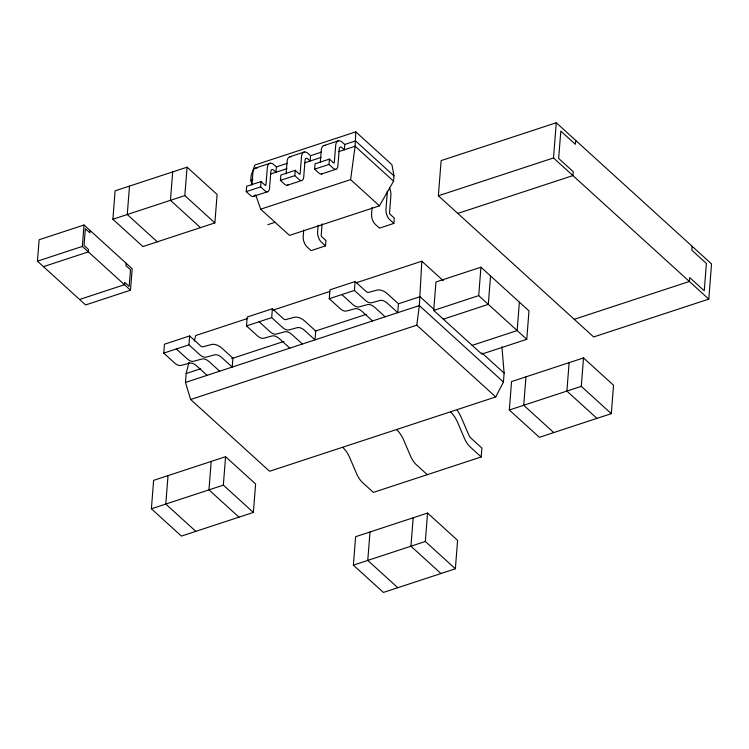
<?xml version="1.0" encoding="UTF-8"?>
<svg xmlns="http://www.w3.org/2000/svg" width="749" height="749" viewBox="0 0 749 749"><rect width="100%" height="100%" fill="white"/><g stroke="black" fill="none" stroke-linecap="round" stroke-linejoin="round"><path stroke-width="1.12" d="M355.794 131.861L355.11 146.242L350.616 179.629L379.453 205.844L393.553 181.192L393.965 175.865L391.933 164.724L355.794 131.861L254.894 165.023L251.187 175.21L250.765 180.537L251.907 183.842M356.421 282.71L421.827 261.214L419.337 305.573L416.79 325.178L495.726 396.942L503.431 382.027L504.124 373.142L501.914 346.75M37.45 261.176L39.135 239.746L84.038 224.99L132.189 268.76L130.495 290.181L85.592 304.946L37.45 261.176L82.353 246.412L130.495 290.181M82.353 246.412L84.038 224.99M90.058 230.458L89.871 232.836L85.358 228.735L84.047 245.4L88.56 249.501L88.373 251.889L43.47 266.644M112.874 219.251L115.112 190.826L187.072 167.177L217.107 194.478L214.869 222.902L142.909 246.552L112.874 219.251L184.834 195.601L214.869 222.902M129.502 186.089L127.264 214.523L157.299 241.824M126.169 263.283L125.982 265.67L130.495 269.771L129.184 286.436L124.671 282.336L124.484 284.714L79.581 299.469M172.682 171.905L170.444 200.329L200.47 227.63M151.392 508.786L153.62 480.352L225.58 456.703L255.615 484.013L253.377 512.438L181.417 536.087L151.392 508.786L223.342 485.137L253.377 512.438M207.052 375.343L196.762 365.989A20.86 10.149 71.8 0 0 189.141 363.199L181.174 365.381A17.929 8.726 71.8 0 1 174.62 362.984L163.75 353.107L164.452 344.222L189.637 335.945L200.732 346.019A7.087 3.445 71.8 0 0 202.904 346.806L211.93 344.4A31.701 15.429 71.8 0 1 221.648 347.948L232.939 358.181L232.237 367.066L221.947 357.704A20.86 10.149 71.8 0 0 214.326 354.914L206.359 357.104A17.929 8.726 71.8 0 1 199.805 354.708L188.935 344.83L189.637 335.945M184.834 195.601L187.072 167.177M168.019 475.624L165.782 504.049L195.817 531.359M495.726 396.942L269.584 471.261L190.649 399.498L185.471 382.439L186.164 373.554L188.963 362.376M211.19 461.431L208.952 489.865L238.987 517.166M253.977 196.051A7.584 3.689 71.8 0 1 250.456 195.452L246.243 191.622L246.664 186.295L261.055 181.567L265.343 185.443A1.067 0.524 71.8 0 0 265.914 185.143L267.393 167.046A10.851 5.28 71.8 0 1 273.179 164.097L276.372 166.924L275.95 172.261L273.544 170.07A4.335 2.107 71.8 0 0 270.866 171.446L269.537 188.317A7.584 3.689 71.8 0 1 264.846 190.714L260.643 186.894L261.055 181.567M223.342 485.137L225.58 456.703M251.907 185.097L253.003 171.774A10.851 5.28 71.8 0 1 257.225 168.048M289.807 348.145L279.517 338.791A20.86 10.149 71.8 0 0 271.896 336.001L263.929 338.183A17.929 8.726 71.8 0 1 257.375 335.786L246.505 325.909L247.198 317.024L272.383 308.747L283.478 318.821A7.087 3.445 71.8 0 0 285.65 319.617L294.685 317.202A31.701 15.429 71.8 0 1 304.394 320.75L315.694 330.983L314.992 339.868L304.703 330.506A20.86 10.149 71.8 0 0 297.081 327.716L289.114 329.906A17.929 8.726 71.8 0 1 282.56 327.51L271.69 317.632L272.383 308.747M288.159 184.816A7.584 3.689 71.8 0 1 284.629 184.217L280.426 180.387L280.847 175.06L295.237 170.332L299.525 174.208A1.067 0.524 71.8 0 0 300.096 173.918L301.575 155.811A10.851 5.28 71.8 0 1 307.362 152.862L310.554 155.698L310.133 161.026L307.727 158.844A4.335 2.107 71.8 0 0 305.049 160.211L303.719 177.092A7.584 3.689 71.8 0 1 299.029 179.479L294.816 175.659L295.237 170.332M286.09 173.862L287.185 160.539A10.851 5.28 71.8 0 1 291.398 156.813M303.729 229.99L303.195 236.74A7.584 3.689 71.8 0 0 306.912 246.777L311.116 250.606L325.515 245.869L325.927 240.541L321.649 236.628A1.067 0.524 71.8 0 1 321.199 235.411L322.098 223.857M322.342 173.581A7.584 3.689 71.8 0 1 318.812 172.982L314.608 169.162L315.029 163.825L329.42 159.097L333.708 162.973A1.067 0.524 71.8 0 0 334.269 162.683L335.758 144.576A10.851 5.28 71.8 0 1 341.535 141.627L344.727 144.463L344.315 149.791L341.909 147.609A4.335 2.107 71.8 0 0 339.231 148.976L337.902 165.857A7.584 3.689 71.8 0 1 333.202 168.253L328.998 164.424L329.42 159.097M320.272 162.636L321.368 149.304A10.851 5.28 71.8 0 1 325.581 145.578M318.119 225.252L317.595 232.012A7.584 3.689 71.8 0 0 321.302 242.049L325.515 245.869M372.562 320.947L362.273 311.593A20.86 10.149 71.8 0 0 354.642 308.803L346.675 310.985A17.929 8.726 71.8 0 1 340.121 308.588L329.251 298.711L329.953 289.826L355.138 281.549L366.233 291.623A7.087 3.445 71.8 0 0 368.405 292.419L377.43 290.003A31.701 15.429 71.8 0 1 387.149 293.552L398.449 303.785L397.747 312.67L387.458 303.317A20.86 10.149 71.8 0 0 379.837 300.527L371.86 302.708A17.929 8.726 71.8 0 1 365.306 300.312L354.436 290.434L355.138 281.549M372.094 207.52L371.56 214.27A7.584 3.689 71.8 0 0 375.277 224.316L379.481 228.136L393.871 223.408L394.292 218.071L390.014 214.167A1.067 0.524 71.8 0 1 389.564 212.941L390.931 194.74A10.851 5.28 71.8 0 0 389.63 188.055M353.378 565.139L355.616 536.705L427.567 513.056L457.602 540.366L455.364 568.791L383.404 592.44L353.378 565.139L425.338 541.48L455.364 568.791M370.006 531.977L367.768 560.402L397.803 587.712M438.371 195.779L441.133 160.604L556.273 122.761L711.55 263.938L708.779 299.113L593.648 336.956L438.371 195.779L553.502 157.945L708.779 299.113M413.176 517.784L410.939 546.218L440.974 573.519M433.727 310.414L435.965 281.98L480.942 267.206L528.991 310.891L526.762 339.316L481.785 354.099L433.727 310.414L478.705 295.63L526.762 339.316M425.338 541.48L427.567 513.056M478.705 295.63L480.942 267.206M490.548 275.941L488.311 304.366L443.342 319.149M342.883 447.528A20.86 10.149 71.8 0 1 349.905 458.042L356.487 473.462A17.929 8.726 71.8 0 0 362.516 482.506L373.386 492.383L481.176 456.956L481.879 448.071L470.784 437.978A7.087 3.445 71.8 0 1 468.79 434.982L461.318 417.567A31.701 15.429 71.8 0 0 457.171 410.096M509.32 410.003L511.558 381.569L583.518 357.919L613.553 385.229L611.315 413.654L539.355 437.304L509.32 410.003L581.28 386.353L611.315 413.654M519.385 302.156L517.147 330.581L472.17 345.364M525.957 376.841L523.72 405.265L553.745 432.576M553.502 157.945L556.273 122.761M575.681 140.409L575.372 144.323L560.814 131.084L558.66 158.451L573.219 171.68L572.91 175.594L457.779 213.428M569.128 362.647L566.89 391.081L596.925 418.382M581.28 386.353L583.518 357.919M692.142 246.29L691.833 250.194L706.391 263.433L704.238 290.79L689.679 277.561L689.37 281.465L574.24 319.308M194.281 341.132L195.686 335.543L247.788 318.419M255.774 167.973L270.164 163.245M289.947 156.738L304.347 152.01M324.13 145.503L338.52 140.775M276.372 166.924L287.363 163.319M310.554 155.698L321.518 152.084M344.559 144.52L355.522 140.915L393.965 175.865M250.765 180.537L252.928 179.826M270.38 174.086L286.923 168.656M304.6 162.842L321.106 157.421M338.651 151.654L355.11 146.242L393.553 181.192M246.243 191.622L260.643 186.894M280.426 180.387L294.816 175.659M314.608 169.162L328.998 164.424M253.115 196.491L267.505 191.763M287.298 185.256L301.688 180.528M321.471 174.021L335.861 169.293M255.718 194.862L260.671 209.186L350.616 179.629M267.889 224.663L275.089 222.294M379.453 205.844L289.498 235.401L260.671 209.186M273.282 310.039L329.813 291.455M163.75 353.107L188.935 344.83M246.505 325.909L271.69 317.632M329.251 298.711L354.436 290.434M186.164 373.554L200.61 368.798M231.731 358.574L283.974 341.404M315.086 331.18L366.214 314.374M398.449 303.785L420.03 296.688L433.765 309.178M185.471 382.439L419.337 305.573L503.431 382.027M190.649 399.498L416.79 325.178M393.871 223.408L389.667 219.579A7.584 3.689 71.8 0 1 385.95 209.542L387.28 192.662A4.335 2.107 71.8 0 0 387.205 191.135M421.827 261.214L443.277 280.716M481.813 352.863L504.124 373.142M385.155 316.808L374.865 307.455A20.86 10.149 71.8 0 0 367.244 304.665L359.267 306.847A17.929 8.726 71.8 0 1 352.713 304.45L341.844 294.572M481.176 456.956L470.306 447.078A17.929 8.726 71.8 0 1 464.277 438.034L457.695 422.614A20.86 10.149 71.8 0 0 450.683 412.1M302.399 344.006L292.11 334.653A20.86 10.149 71.8 0 0 284.489 331.863L276.521 334.045A17.929 8.726 71.8 0 1 269.968 331.648L259.098 321.77M427.286 474.669L416.416 464.792A17.929 8.726 71.8 0 1 410.386 455.748L403.795 440.328A20.86 10.149 71.8 0 0 396.783 429.814M219.644 371.204L209.355 361.842A20.86 10.149 71.8 0 0 201.734 359.052L193.766 361.243A17.929 8.726 71.8 0 1 187.213 358.846L176.343 348.968M254.641 195.143A7.584 3.689 71.8 0 1 254.342 195.648"/></g></svg>
